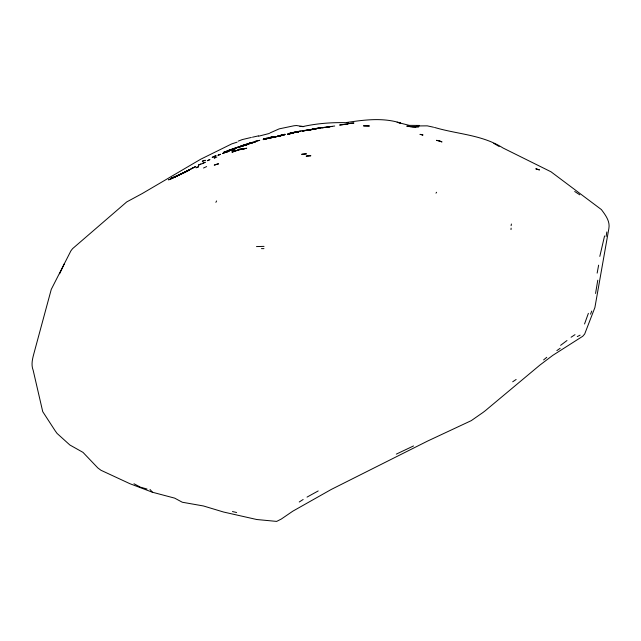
<?xml version="1.0" encoding="UTF-8"?>
<svg xmlns="http://www.w3.org/2000/svg" width="641" height="641" viewBox="0 0 641 641"><rect width="100%" height="100%" fill="white"/><g stroke="black" fill="none" stroke-linecap="round" stroke-linejoin="round"><path stroke-width="0.96" d="M511.005 229.606L511.109 228.14M597.773 280.197L595.561 293.466M604.559 235.944L599.808 256.392M511.109 225.704L511.398 224.013M597.156 273.114L598.622 265.166M606.122 236.465L606.819 231.962M591.763 311.053L590.537 314.17M584.544 323.985L588.374 313.329M59.613 273.803L64.509 263.395M215.873 202.332L216.626 200.937M435.984 193.157L436.601 192.252M566.981 340.539L560.603 345.331M543.608 359.905L546.757 357.309M560.146 348.287L556.861 350.611M575.001 334.666L571.091 337.238M516.133 379.48L512.696 381.788M299.243 501.991L303.153 499.499M307.031 497.104L318.2 490.942M185.537 172.012L189.704 169.633L187.108 171.067M580.113 335.163L577.261 336.605M191.435 168.655L195.809 166.444L187.188 171.027M185.409 172.004L193.181 167.71M180.762 174.112L177.1 175.882L187.925 170.714L184.344 172.349L185.225 171.932M176.139 176.219L173.407 177.677L182.549 173.15M178.262 175.442L170.554 178.823L188.029 170.562L183.438 172.725M269.869 132.991L279.196 128.865L294.003 125.764L296.39 125.524L303.738 126.597L299.94 126.469L302.296 126.429M175.233 176.7L170.554 178.823M174.32 177.188L177.076 175.818L170.562 178.943L172.453 178.07M168.679 179.873L169.617 179.4M238.212 141.14L242.21 139.594L251.328 137.43M413.509 445.944L396.306 454.132M206.626 166.58L203.501 168.022M168.743 179.76L172.573 177.942L170.642 178.815L171.556 178.39M171.5 178.502L184.688 172.461M177.253 175.89L184.912 172.269M225.408 151.588L223.397 152.454L229.534 150.114M212.892 157.053L212.163 157.365L214.855 156.244M215.031 157.782L214.27 158.103L216.874 157.029M171.588 178.222L174.496 177.052L170.658 178.647M224.719 151.885L231.657 149.417L228.909 150.427M230.576 150.371L225.023 152.294L228.525 151.06M217.075 164.192L214.23 165.122L218.629 163.808L217.027 164.208M242.899 146.012L237.25 147.638L247.738 144.457L240.079 146.845M237.098 142.158L231.754 143.888L200.737 159.208L142.238 193.55L126.734 201.915L72.609 248.628L70.935 250.791L51.264 289.387L34.846 350.034C33.172 356.572 30.504 363.687 33.18 370.33L42.731 411.642L55.19 430.816L57.057 433.412L69.845 444.982L82.993 452.37L97.833 467.93L100.966 470.27L129.915 483.707L152.438 492.24L174.673 498.137L182.284 502.232L203.461 505.973L223.541 512.023L256.745 519.514L276.664 521.405L281.303 519.042L292.825 511.173L331.261 489.452L427.651 441.04L471.255 420.648L480.902 413.926A72.713 66.44 28.2 0 0 487.601 408.774L539.898 365.09L552.766 355.37L582.757 336.253L584.672 334.033L594.896 307.552L608.87 228.452C610.216 221.177 605.465 215.055 601.386 209.575L551.02 171.804L503.001 147.983C482.208 134.706 457.482 134.314 434.502 127.431M258.692 136.172L269.276 133.48M281.567 135.323L276.648 136.517L279.46 135.884M252.498 137.19L258.579 135.852M309.563 130.003L320.812 127.767L302.087 131.06L313.481 129.073M295.397 132.302L300.244 131.309L290.357 132.975L298.538 131.581L297.921 131.693M240.503 149.433L237.803 150.114L246.681 148.231L239.822 149.569L245.271 148.464L241.897 149.153M280.846 135.371L285.101 134.257L279.444 135.692L282.28 135.003L280.149 135.523M277.289 136.445L284.251 134.906L271.015 137.727M299.403 131.253L292.825 132.903L301.647 130.788L313.625 129.282L307.896 130.331M279.404 136.052L281.511 135.571M268.154 138.2L264.517 138.616L277.946 136.325L263.203 139.313L273.843 137.254L271.72 137.623M314.058 128.993L319.683 127.944L316.285 128.44M238.308 149.417L241.12 148.776M278.739 136.196L280.854 135.716L275.95 136.797M314.627 128.857L316.854 128.352M315.741 128.585L306.462 130.476M270.278 137.839L271.624 137.567M315.212 128.729L312.399 129.322L316.277 128.761M302.504 126.646C317.567 123.28 333.136 122.191 348.544 122.768M298.778 131.397L288.642 133.544L294.652 132.495M274.516 137.046L275.181 136.91M266.023 138.664L267.457 138.392M299.804 131.437L295.285 132.286L299.187 131.613M317.84 128.553L319.971 128.16M317.519 128.601L319.402 128.28M319.106 128.016L329.162 127.102L321.349 127.639M305.316 130.62L302.248 131.117M323.601 127.463L323.096 127.527L334.714 126.013M346.861 122.463C364.593 119.771 383.182 117.471 400.609 123.032L397.116 122.295L409.295 125.364L419.551 125.436M307.287 130.363L310.781 129.859L308.505 130.211L309.122 130.123M326.638 127.295L332.094 126.437M318.032 128.488L320.54 128.128M318.505 128.448L320.428 128.2M345.235 124.33L348.015 123.993L339.618 125.035L345.235 124.33L342.454 124.474M321.782 127.896L323.457 127.703M316.109 128.769L314.202 128.937L316.574 128.761M417.003 125.956L427.251 125.852L433.596 127.23M415.769 126.886L418.942 126.734L412.748 126.91L406.771 126.149L415.769 126.886L409.735 126.686M256.48 246.569L264.028 246.384M261.456 248.628L263.948 248.62M147.005 489.027L140.363 487.144L133.969 483.747M232.459 511.534L236.633 512.52M493.794 143.384L499.131 146.477M579.784 194.816L574.697 191.491M150.026 489.476L152.438 492.24M202.708 163.335L201.931 163.767L205.304 162.253L202.708 163.335M232.955 148.768L228.188 150.611L238.428 146.973L232.955 148.768M196.859 167.389L195.986 167.782L198.622 166.748L196.859 167.389M208.101 160.37L207.307 160.723L209.936 159.569L208.101 160.37M230.335 150.018L227.651 151.18L230.335 150.018M218.629 155.018L217.892 155.338L220.6 154.273L218.629 155.018M201.05 164.016L198.381 165.114L201.05 164.016M214.118 156.492L213.389 156.797L216.121 155.715L214.118 156.492M252.234 142.743L246.192 144.77L255.783 141.813L250.96 143.207L252.234 142.743M242.482 145.427L240.463 146.212L250.038 143.031L242.482 145.427M234.093 149.073L231.337 150.138L236.176 148.456L234.093 149.073M225.32 152.47L222.563 153.471L225.32 152.47M265.31 138.897L263.259 139.634L267.433 138.576L265.31 138.897M234.582 151.26L231.954 152.205L238.484 149.938L234.582 151.26M243.981 145.291L239.878 146.605L247.49 144.353L242.651 145.739L243.981 145.291M253.499 142.07L248.716 143.584L253.499 142.07M228.925 151.364L226.105 152.246L228.925 151.364M205.208 160.306L202.332 161.22L205.208 160.306M295.597 132.19L291.294 133.408L295.597 132.19M282.921 135.043L282.264 135.235L285.045 134.538L282.921 135.043M234.927 150.515L232.17 151.3L234.927 150.515M257.602 140.748L254.83 141.493L259.725 140.331L257.602 140.748M289.772 133.833L287.657 134.378L291.911 133.328L289.772 133.833M290.645 133.368L287.849 133.945L290.645 133.368M298.402 131.589L297.809 131.701L300.653 131.293L298.402 131.589M271.496 136.982L270.734 137.11L273.667 136.677L271.496 136.982M266.688 138.392L263.772 138.68L266.688 138.392M306.31 153.864L301.799 154.281L306.31 153.864M308.377 155.779L306.174 156.124L310.861 155.763L308.377 155.779M350.947 123.296L348.351 123.681L353.96 123.008L350.947 123.296M369.272 125.981L363.623 125.868L369.272 125.981M439.758 140.972L436.585 140.315L442.018 141.933L439.758 140.972M422.483 134.882L419.943 134.346L423.036 135.011L422.483 134.882M537.895 169.432L535.78 168.799L539.506 169.937L537.895 169.432"/></g></svg>
